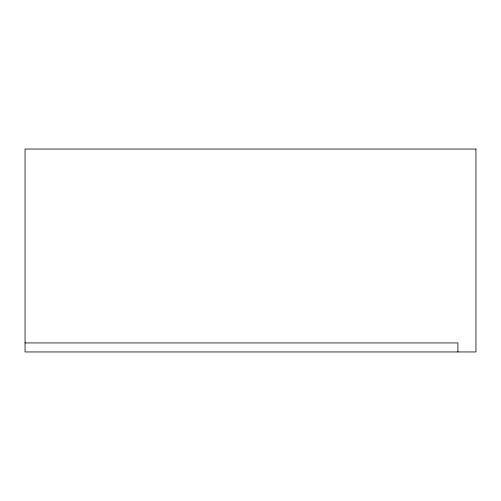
<?xml version="1.0" encoding="UTF-8"?>
<svg xmlns="http://www.w3.org/2000/svg" width="501" height="501" viewBox="0 0 501 501"><rect width="100%" height="100%" fill="white"/><g stroke="black" fill="none" stroke-linecap="round" stroke-linejoin="round"><path stroke-width="0.75" d="M25.05 342.935L457.914 342.935L457.914 351.952M475.95 149.047L25.05 149.047L25.05 351.952L475.95 351.952L475.95 149.047"/></g></svg>
